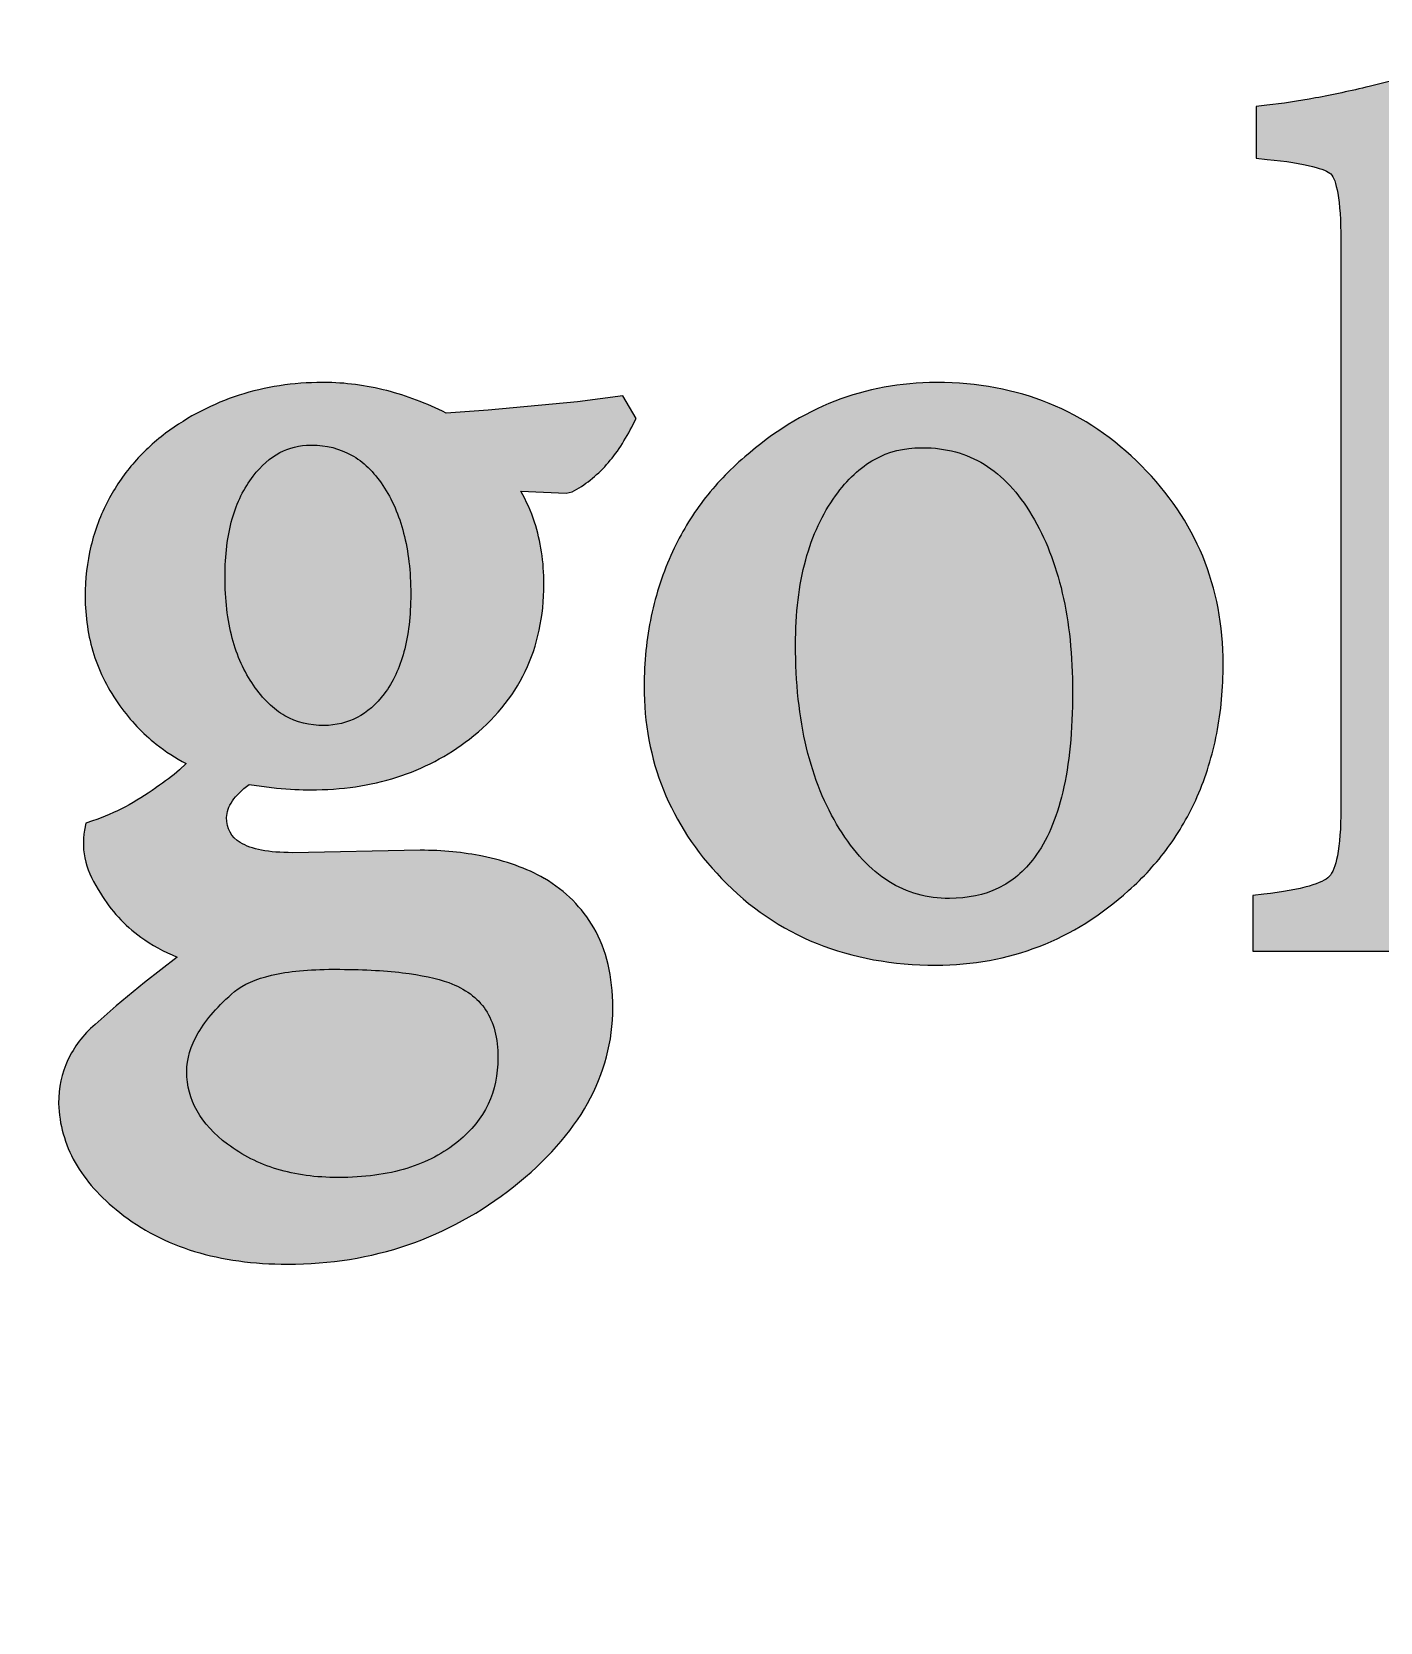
# Model space of a CAD drawing. Header units: millimetres. Extents: x -228 to -124, y -139 to -90.
# Drawn here: x -212.79 to -206.72, y -132.22 to -125.06 of the extents above; entities that cross this region are included whole.
import ezdxf

# ---------------------------------------------------------------- set-up
doc = ezdxf.new("R2010")
doc.units = ezdxf.units.MM
doc.header["$MEASUREMENT"] = 0
doc.layers.add('Layer 1', color=7, linetype='Continuous')

msp = doc.modelspace()

# ---------------------------------------------------------------- hatches: boundary and pattern name
at = {"layer": 'Layer 1', "true_color": 0x373435}
h = msp.add_hatch(color=250, dxfattribs=at)
edge = h.paths.add_edge_path()
edge.add_spline(control_points=[(-207.2932, -129.1432), (-207.2932, -129.1432), (-207.2932, -128.9485), (-207.2932, -128.9485), (-207.2932, -128.9485), (-207.2444, -128.9431), (-207.2444, -128.9431), (-207.1594, -128.9336), (-207.0907, -128.921), (-207.0391, -128.9058), (-206.9937, -128.8925), (-206.9637, -128.8782), (-206.9496, -128.863), (-206.9343, -128.8471), (-206.9221, -128.8157), (-206.9131, -128.7695), (-206.9026, -128.7164), (-206.8973, -128.6463), (-206.8973, -128.5603), (-206.8973, -128.5603), (-206.8973, -125.9978), (-206.8973, -125.9978), (-206.8973, -125.9112), (-206.9021, -125.8418), (-206.9113, -125.7903), (-206.9193, -125.7455), (-206.9297, -125.7166), (-206.9418, -125.7034), (-206.9537, -125.6922), (-206.9815, -125.6808), (-207.0242, -125.67), (-207.0756, -125.6569), (-207.144, -125.646), (-207.2287, -125.6378), (-207.2287, -125.6378), (-207.2784, -125.6329), (-207.2784, -125.6329), (-207.2784, -125.6329), (-207.2784, -125.3999), (-207.2784, -125.3999), (-207.2784, -125.3999), (-207.2296, -125.3946), (-207.2296, -125.3946), (-207.1614, -125.387), (-207.0883, -125.376), (-207.0109, -125.3616), (-206.9342, -125.3477), (-206.8534, -125.3301), (-206.7692, -125.3097), (-206.7692, -125.3097), (-206.5679, -125.2596), (-206.5679, -125.2596), (-206.5679, -125.2596), (-206.3095, -125.1839), (-206.3095, -125.1839), (-206.3095, -125.1839), (-206.3095, -128.5603), (-206.3095, -128.5603), (-206.3095, -128.6481), (-206.304, -128.7186), (-206.2931, -128.7717), (-206.2837, -128.818), (-206.2708, -128.8495), (-206.2548, -128.8655), (-206.2397, -128.8815), (-206.2089, -128.8957), (-206.1619, -128.9085), (-206.1085, -128.9232), (-206.0371, -128.9348), (-205.9485, -128.9431), (-205.9485, -128.9431), (-205.8985, -128.9477), (-205.8985, -128.9477), (-205.8985, -128.9477), (-205.8985, -129.198), (-205.8985, -129.198), (-205.8985, -129.198), (-207.2932, -129.198), (-207.2932, -129.198), (-207.2932, -129.198), (-207.2932, -129.1432), (-207.2932, -129.1432)], knot_values=[0, 0, 0, 0, 0.037037, 0.037037, 0.037037, 0.074074, 0.074074, 0.074074, 0.111111, 0.111111, 0.111111, 0.148148, 0.148148, 0.148148, 0.185185, 0.185185, 0.185185, 0.222222, 0.222222, 0.222222, 0.259259, 0.259259, 0.259259, 0.296296, 0.296296, 0.296296, 0.333333, 0.333333, 0.333333, 0.37037, 0.37037, 0.37037, 0.407407, 0.407407, 0.407407, 0.444444, 0.444444, 0.444444, 0.481481, 0.481481, 0.481481, 0.518519, 0.518519, 0.518519, 0.555556, 0.555556, 0.555556, 0.592593, 0.592593, 0.592593, 0.62963, 0.62963, 0.62963, 0.666667, 0.666667, 0.666667, 0.703704, 0.703704, 0.703704, 0.740741, 0.740741, 0.740741, 0.777778, 0.777778, 0.777778, 0.814815, 0.814815, 0.814815, 0.851852, 0.851852, 0.851852, 0.888889, 0.888889, 0.888889, 0.925926, 0.925926, 0.925926, 0.962963, 0.962963, 0.962963, 1, 1, 1, 1], degree=3, periodic=1)
h = msp.add_hatch(color=250, dxfattribs=at)
edge = h.paths.add_edge_path()
edge.add_spline(control_points=[(-210.0807, -126.8289), (-210.1153, -126.8994), (-210.1553, -126.9602), (-210.2, -127.0104), (-210.2462, -127.0618), (-210.2979, -127.1031), (-210.3543, -127.1331), (-210.3543, -127.1331), (-210.3826, -127.1396), (-210.3826, -127.1396), (-210.3826, -127.1396), (-210.5865, -127.13), (-210.5865, -127.13), (-210.561, -127.174), (-210.5402, -127.2206), (-210.5241, -127.2697), (-210.4962, -127.3547), (-210.482, -127.4477), (-210.482, -127.548), (-210.482, -127.6929), (-210.5103, -127.8241), (-210.5662, -127.9407), (-210.6222, -128.0575), (-210.7061, -128.1591), (-210.8173, -128.2452), (-210.9156, -128.3213), (-211.0248, -128.3785), (-211.1441, -128.4165), (-211.263, -128.4542), (-211.392, -128.4732), (-211.5305, -128.4732), (-211.5751, -128.4732), (-211.6267, -128.4706), (-211.6846, -128.4655), (-211.6846, -128.4655), (-211.8078, -128.4493), (-211.8078, -128.4493), (-211.841, -128.4738), (-211.8663, -128.4987), (-211.8833, -128.5233), (-211.9004, -128.5481), (-211.9091, -128.5731), (-211.9091, -128.5978), (-211.9091, -128.6482), (-211.8886, -128.6859), (-211.8479, -128.7105), (-211.7986, -128.7407), (-211.72, -128.7558), (-211.6128, -128.7558), (-211.6128, -128.7558), (-211.0382, -128.745), (-211.0382, -128.745), (-210.9884, -128.7449), (-210.9398, -128.7474), (-210.8922, -128.7518), (-210.845, -128.7563), (-210.8001, -128.7632), (-210.7579, -128.7722), (-210.7058, -128.7825), (-210.6563, -128.796), (-210.6104, -128.8124), (-210.5638, -128.8289), (-210.5203, -128.8488), (-210.4802, -128.8714), (-210.4802, -128.8714), (-210.4789, -128.8723), (-210.4789, -128.8723), (-210.4315, -128.9006), (-210.3891, -128.9334), (-210.3524, -128.9701), (-210.3156, -129.0072), (-210.2836, -129.0485), (-210.2579, -129.0934), (-210.2291, -129.1429), (-210.2074, -129.1982), (-210.1931, -129.2586), (-210.1791, -129.3179), (-210.1721, -129.3829), (-210.1721, -129.453), (-210.1721, -129.6043), (-210.2101, -129.748), (-210.2856, -129.8834), (-210.3599, -130.0165), (-210.4713, -130.142), (-210.6189, -130.2584), (-210.7657, -130.3742), (-210.9241, -130.4616), (-211.0936, -130.5194), (-211.2631, -130.5773), (-211.4437, -130.6065), (-211.6349, -130.6065), (-211.7883, -130.6065), (-211.9282, -130.5872), (-212.0537, -130.5488), (-212.1802, -130.5102), (-212.2924, -130.4518), (-212.3897, -130.374), (-212.4775, -130.3052), (-212.5447, -130.2299), (-212.5904, -130.149), (-212.637, -130.0666), (-212.6622, -129.9779), (-212.6648, -129.8843), (-212.6648, -129.8843), (-212.6649, -129.8828), (-212.6649, -129.8828), (-212.6649, -129.8128), (-212.651, -129.7476), (-212.6234, -129.688), (-212.5957, -129.629), (-212.5552, -129.5759), (-212.5013, -129.5287), (-212.5013, -129.5287), (-212.4061, -129.4441), (-212.4061, -129.4441), (-212.4061, -129.4441), (-212.2782, -129.3393), (-212.2782, -129.3393), (-212.2782, -129.3393), (-212.1314, -129.2251), (-212.1314, -129.2251), (-212.192, -129.2003), (-212.2469, -129.1704), (-212.2956, -129.1353), (-212.3697, -129.0819), (-212.4301, -129.0159), (-212.4759, -128.9386), (-212.5081, -128.8914), (-212.5305, -128.8443), (-212.5426, -128.798), (-212.5553, -128.7491), (-212.5572, -128.7012), (-212.5482, -128.6547), (-212.5482, -128.6547), (-212.5422, -128.6236), (-212.5422, -128.6236), (-212.5422, -128.6236), (-212.5123, -128.6132), (-212.5123, -128.6132), (-212.4612, -128.5955), (-212.4117, -128.5741), (-212.3646, -128.5495), (-212.3182, -128.5252), (-212.2723, -128.4965), (-212.2278, -128.464), (-212.2278, -128.464), (-212.2256, -128.4626), (-212.2256, -128.4626), (-212.1866, -128.4367), (-212.1518, -128.4102), (-212.1219, -128.3837), (-212.1219, -128.3837), (-212.0912, -128.3549), (-212.0912, -128.3549), (-212.1392, -128.3302), (-212.184, -128.3013), (-212.2258, -128.2682), (-212.2868, -128.2197), (-212.3415, -128.162), (-212.3892, -128.0956), (-212.4413, -128.0237), (-212.4805, -127.9464), (-212.5065, -127.8644), (-212.5324, -127.7822), (-212.5455, -127.6952), (-212.5455, -127.604), (-212.5455, -127.5258), (-212.5367, -127.4501), (-212.5195, -127.3778), (-212.5022, -127.3054), (-212.4763, -127.2363), (-212.4419, -127.1715), (-212.4113, -127.113), (-212.3743, -127.0584), (-212.3315, -127.0084), (-212.2885, -126.9582), (-212.239, -126.9115), (-212.1838, -126.8695), (-212.081, -126.7934), (-211.9709, -126.7363), (-211.8535, -126.6984), (-211.736, -126.6606), (-211.6106, -126.6414), (-211.4781, -126.6414), (-211.4781, -126.6414), (-211.4708, -126.6414), (-211.4708, -126.6414), (-211.3769, -126.6414), (-211.2824, -126.6537), (-211.1881, -126.678), (-211.0994, -126.7007), (-211.0101, -126.7347), (-210.9214, -126.779), (-210.9214, -126.779), (-210.7321, -126.7656), (-210.7321, -126.7656), (-210.7321, -126.7656), (-210.3311, -126.7284), (-210.3311, -126.7284), (-210.3311, -126.7284), (-210.1266, -126.7012), (-210.1266, -126.7012), (-210.1266, -126.7012), (-210.0678, -126.8026), (-210.0678, -126.8026), (-210.0678, -126.8026), (-210.0807, -126.8289), (-210.0807, -126.8289)], knot_values=[0, 0, 0, 0, 0.014493, 0.014493, 0.014493, 0.028986, 0.028986, 0.028986, 0.043478, 0.043478, 0.043478, 0.057971, 0.057971, 0.057971, 0.072464, 0.072464, 0.072464, 0.086957, 0.086957, 0.086957, 0.101449, 0.101449, 0.101449, 0.115942, 0.115942, 0.115942, 0.130435, 0.130435, 0.130435, 0.144928, 0.144928, 0.144928, 0.15942, 0.15942, 0.15942, 0.173913, 0.173913, 0.173913, 0.188406, 0.188406, 0.188406, 0.202899, 0.202899, 0.202899, 0.217391, 0.217391, 0.217391, 0.231884, 0.231884, 0.231884, 0.246377, 0.246377, 0.246377, 0.26087, 0.26087, 0.26087, 0.275362, 0.275362, 0.275362, 0.289855, 0.289855, 0.289855, 0.304348, 0.304348, 0.304348, 0.318841, 0.318841, 0.318841, 0.333333, 0.333333, 0.333333, 0.347826, 0.347826, 0.347826, 0.362319, 0.362319, 0.362319, 0.376812, 0.376812, 0.376812, 0.391304, 0.391304, 0.391304, 0.405797, 0.405797, 0.405797, 0.42029, 0.42029, 0.42029, 0.434783, 0.434783, 0.434783, 0.449275, 0.449275, 0.449275, 0.463768, 0.463768, 0.463768, 0.478261, 0.478261, 0.478261, 0.492754, 0.492754, 0.492754, 0.507246, 0.507246, 0.507246, 0.521739, 0.521739, 0.521739, 0.536232, 0.536232, 0.536232, 0.550725, 0.550725, 0.550725, 0.565217, 0.565217, 0.565217, 0.57971, 0.57971, 0.57971, 0.594203, 0.594203, 0.594203, 0.608696, 0.608696, 0.608696, 0.623188, 0.623188, 0.623188, 0.637681, 0.637681, 0.637681, 0.652174, 0.652174, 0.652174, 0.666667, 0.666667, 0.666667, 0.681159, 0.681159, 0.681159, 0.695652, 0.695652, 0.695652, 0.710145, 0.710145, 0.710145, 0.724638, 0.724638, 0.724638, 0.73913, 0.73913, 0.73913, 0.753623, 0.753623, 0.753623, 0.768116, 0.768116, 0.768116, 0.782609, 0.782609, 0.782609, 0.797101, 0.797101, 0.797101, 0.811594, 0.811594, 0.811594, 0.826087, 0.826087, 0.826087, 0.84058, 0.84058, 0.84058, 0.855072, 0.855072, 0.855072, 0.869565, 0.869565, 0.869565, 0.884058, 0.884058, 0.884058, 0.898551, 0.898551, 0.898551, 0.913043, 0.913043, 0.913043, 0.927536, 0.927536, 0.927536, 0.942029, 0.942029, 0.942029, 0.956522, 0.956522, 0.956522, 0.971014, 0.971014, 0.971014, 0.985507, 0.985507, 0.985507, 1, 1, 1, 1], degree=3, periodic=1)
h = msp.add_hatch(color=250, dxfattribs=at)
edge = h.paths.add_edge_path()
edge.add_spline(control_points=[(-208.7139, -126.6414), (-208.5314, -126.6414), (-208.363, -126.6728), (-208.2099, -126.7353), (-208.0564, -126.7977), (-207.9174, -126.8918), (-207.7939, -127.0166), (-207.6719, -127.1383), (-207.58, -127.274), (-207.5187, -127.4229), (-207.4574, -127.5719), (-207.4264, -127.7335), (-207.4264, -127.9069), (-207.4264, -128.0161), (-207.4362, -128.1207), (-207.4555, -128.2198), (-207.4749, -128.3193), (-207.5043, -128.4142), (-207.5433, -128.5037), (-207.58, -128.5863), (-207.6241, -128.6629), (-207.6754, -128.733), (-207.7266, -128.8029), (-207.7857, -128.8675), (-207.8522, -128.9262), (-207.9755, -129.0376), (-208.1095, -129.1215), (-208.2537, -129.1773), (-208.3983, -129.2333), (-208.5533, -129.2615), (-208.7179, -129.2615), (-208.9139, -129.2615), (-209.0927, -129.229), (-209.2536, -129.1641), (-209.4152, -129.099), (-209.5587, -129.0013), (-209.6836, -128.8712), (-209.7993, -128.7502), (-209.8863, -128.6173), (-209.9443, -128.4734), (-210.0023, -128.3292), (-210.0314, -128.1738), (-210.0314, -128.0074), (-210.0314, -127.8984), (-210.0206, -127.793), (-209.9994, -127.6922), (-209.9781, -127.591), (-209.9459, -127.4943), (-209.903, -127.4021), (-209.8653, -127.3196), (-209.8191, -127.2429), (-209.7652, -127.1723), (-209.7108, -127.101), (-209.6486, -127.0357), (-209.5788, -126.976), (-209.4525, -126.8652), (-209.3172, -126.7816), (-209.1739, -126.7256), (-209.0296, -126.6696), (-208.8775, -126.6414), (-208.7179, -126.6414), (-208.7179, -126.6414), (-208.7139, -126.6414), (-208.7139, -126.6414)], knot_values=[0, 0, 0, 0, 0.047619, 0.047619, 0.047619, 0.095238, 0.095238, 0.095238, 0.142857, 0.142857, 0.142857, 0.190476, 0.190476, 0.190476, 0.238095, 0.238095, 0.238095, 0.285714, 0.285714, 0.285714, 0.333333, 0.333333, 0.333333, 0.380952, 0.380952, 0.380952, 0.428571, 0.428571, 0.428571, 0.47619, 0.47619, 0.47619, 0.52381, 0.52381, 0.52381, 0.571429, 0.571429, 0.571429, 0.619048, 0.619048, 0.619048, 0.666667, 0.666667, 0.666667, 0.714286, 0.714286, 0.714286, 0.761905, 0.761905, 0.761905, 0.809524, 0.809524, 0.809524, 0.857143, 0.857143, 0.857143, 0.904762, 0.904762, 0.904762, 0.952381, 0.952381, 0.952381, 1, 1, 1, 1], degree=3, periodic=1)
h = msp.add_hatch(color=250, dxfattribs=at)
edge = h.paths.add_edge_path()
edge.add_spline(control_points=[(-211.5305, -126.923), (-211.5814, -126.923), (-211.628, -126.9343), (-211.6702, -126.9567), (-211.7137, -126.9799), (-211.7537, -127.0151), (-211.7896, -127.0622), (-211.8314, -127.1163), (-211.8632, -127.1808), (-211.8842, -127.2549), (-211.9056, -127.3307), (-211.9165, -127.4175), (-211.9165, -127.5147), (-211.9165, -127.6172), (-211.9056, -127.7094), (-211.8839, -127.7912), (-211.8626, -127.8716), (-211.8305, -127.9423), (-211.7883, -128.0025), (-211.7465, -128.0646), (-211.6993, -128.1105), (-211.6467, -128.1401), (-211.5948, -128.1693), (-211.5359, -128.1841), (-211.4708, -128.1841), (-211.4164, -128.1833), (-211.3666, -128.171), (-211.3225, -128.148), (-211.2775, -128.1246), (-211.2365, -128.0887), (-211.2002, -128.0415), (-211.1612, -127.989), (-211.1316, -127.9257), (-211.1117, -127.8526), (-211.0914, -127.7771), (-211.0811, -127.6903), (-211.0811, -127.593), (-211.0811, -127.4916), (-211.0917, -127.3998), (-211.1129, -127.3182), (-211.1338, -127.2377), (-211.1648, -127.1664), (-211.206, -127.1042), (-211.2473, -127.0431), (-211.2949, -126.9971), (-211.348, -126.9674), (-211.4007, -126.9379), (-211.4604, -126.923), (-211.5267, -126.923), (-211.5267, -126.923), (-211.5305, -126.923), (-211.5305, -126.923)], knot_values=[0, 0, 0, 0, 0.058824, 0.058824, 0.058824, 0.117647, 0.117647, 0.117647, 0.176471, 0.176471, 0.176471, 0.235294, 0.235294, 0.235294, 0.294118, 0.294118, 0.294118, 0.352941, 0.352941, 0.352941, 0.411765, 0.411765, 0.411765, 0.470588, 0.470588, 0.470588, 0.529412, 0.529412, 0.529412, 0.588235, 0.588235, 0.588235, 0.647059, 0.647059, 0.647059, 0.705882, 0.705882, 0.705882, 0.764706, 0.764706, 0.764706, 0.823529, 0.823529, 0.823529, 0.882353, 0.882353, 0.882353, 0.941176, 0.941176, 0.941176, 1, 1, 1, 1], degree=3, periodic=1)
h = msp.add_hatch(color=250, dxfattribs=at)
edge = h.paths.add_edge_path()
edge.add_spline(control_points=[(-208.7851, -126.9346), (-208.8616, -126.9346), (-208.9319, -126.9521), (-208.9949, -126.9872), (-209.0592, -127.0229), (-209.1179, -127.0776), (-209.1703, -127.1505), (-209.2296, -127.2323), (-209.2745, -127.3285), (-209.3045, -127.4395), (-209.3351, -127.5517), (-209.3503, -127.6792), (-209.3503, -127.8211), (-209.3503, -127.9916), (-209.3338, -128.146), (-209.3007, -128.2836), (-209.2679, -128.4203), (-209.2185, -128.5419), (-209.1533, -128.6476), (-209.0881, -128.7535), (-209.0137, -128.833), (-208.9307, -128.8851), (-208.8496, -128.9359), (-208.7585, -128.9615), (-208.6579, -128.9615), (-208.5751, -128.9615), (-208.5019, -128.9461), (-208.4389, -128.9157), (-208.3761, -128.8855), (-208.3216, -128.8394), (-208.276, -128.7781), (-208.2196, -128.7032), (-208.177, -128.6045), (-208.1483, -128.4829), (-208.1188, -128.3575), (-208.104, -128.2076), (-208.104, -128.0338), (-208.104, -127.8697), (-208.1194, -127.7209), (-208.1502, -127.5883), (-208.1807, -127.4569), (-208.2263, -127.3403), (-208.2866, -127.2399), (-208.3479, -127.1367), (-208.4197, -127.0597), (-208.5016, -127.0092), (-208.582, -126.9596), (-208.6743, -126.9346), (-208.7776, -126.9346), (-208.7776, -126.9346), (-208.7851, -126.9346), (-208.7851, -126.9346)], knot_values=[0, 0, 0, 0, 0.058824, 0.058824, 0.058824, 0.117647, 0.117647, 0.117647, 0.176471, 0.176471, 0.176471, 0.235294, 0.235294, 0.235294, 0.294118, 0.294118, 0.294118, 0.352941, 0.352941, 0.352941, 0.411765, 0.411765, 0.411765, 0.470588, 0.470588, 0.470588, 0.529412, 0.529412, 0.529412, 0.588235, 0.588235, 0.588235, 0.647059, 0.647059, 0.647059, 0.705882, 0.705882, 0.705882, 0.764706, 0.764706, 0.764706, 0.823529, 0.823529, 0.823529, 0.882353, 0.882353, 0.882353, 0.941176, 0.941176, 0.941176, 1, 1, 1, 1], degree=3, periodic=1)
h = msp.add_hatch(color=250, dxfattribs=at)
edge = h.paths.add_edge_path()
edge.add_spline(control_points=[(-211.4297, -129.2803), (-211.539, -129.2803), (-211.6315, -129.2893), (-211.7069, -129.3068), (-211.7783, -129.3235), (-211.8341, -129.3481), (-211.8734, -129.3801), (-211.9463, -129.4428), (-212.0012, -129.5051), (-212.037, -129.5667), (-212.0712, -129.6254), (-212.0884, -129.6837), (-212.0884, -129.7411), (-212.0884, -129.867), (-212.0271, -129.9759), (-211.9049, -130.067), (-211.8393, -130.1165), (-211.7649, -130.1541), (-211.6827, -130.1788), (-211.5994, -130.204), (-211.5075, -130.2167), (-211.4072, -130.2167), (-211.2915, -130.2167), (-211.1883, -130.2029), (-211.0982, -130.1754), (-211.0097, -130.1483), (-210.9323, -130.1076), (-210.8668, -130.0534), (-210.7481, -129.9571), (-210.689, -129.8318), (-210.689, -129.6776), (-210.689, -129.5901), (-210.7075, -129.5181), (-210.7442, -129.4628), (-210.7805, -129.408), (-210.8359, -129.3671), (-210.9101, -129.3403), (-210.9642, -129.3208), (-211.0342, -129.3057), (-211.1186, -129.2957), (-211.2045, -129.2855), (-211.306, -129.2803), (-211.4221, -129.2803), (-211.4221, -129.2803), (-211.4297, -129.2803), (-211.4297, -129.2803)], knot_values=[0, 0, 0, 0, 0.066667, 0.066667, 0.066667, 0.133333, 0.133333, 0.133333, 0.2, 0.2, 0.2, 0.266667, 0.266667, 0.266667, 0.333333, 0.333333, 0.333333, 0.4, 0.4, 0.4, 0.466667, 0.466667, 0.466667, 0.533333, 0.533333, 0.533333, 0.6, 0.6, 0.6, 0.666667, 0.666667, 0.666667, 0.733333, 0.733333, 0.733333, 0.8, 0.8, 0.8, 0.866667, 0.866667, 0.866667, 0.933333, 0.933333, 0.933333, 1, 1, 1, 1], degree=3, periodic=1)

# ---------------------------------------------------------------- linework, layer by layer
at = {"layer": 'Layer 1', "color": 250, "lineweight": 18}
msp.add_open_spline([(-224.1676, -89.5688), (-224.1676, -89.5688), (-181.8748, -89.5688), (-181.8748, -89.5688), (-179.8103, -89.5688), (-178.1212, -91.258), (-178.1212, -93.3226), (-178.1212, -93.3226), (-178.1212, -135.615), (-178.1212, -135.615), (-178.1212, -137.6796), (-179.8103, -139.3688), (-181.8748, -139.3688), (-181.8748, -139.3688), (-224.1676, -139.3688), (-224.1676, -139.3688), (-226.2321, -139.3688), (-227.9212, -137.6796), (-227.9212, -135.615), (-227.9212, -135.615), (-227.9212, -93.3226), (-227.9212, -93.3226), (-227.9212, -91.258), (-226.2321, -89.5688), (-224.1676, -89.5688)], degree=3, knots=[0, 0, 0, 0, 0.125, 0.125, 0.125, 0.25, 0.25, 0.25, 0.375, 0.375, 0.375, 0.5, 0.5, 0.5, 0.625, 0.625, 0.625, 0.75, 0.75, 0.75, 0.875, 0.875, 0.875, 1, 1, 1, 1], dxfattribs=at)
at = {"layer": 'Layer 1', "color": 250}
for points, knots in [([(-207.2932, -129.1432), (-207.2932, -129.1432), (-207.2932, -128.9485), (-207.2932, -128.9485), (-207.2932, -128.9485), (-207.2444, -128.9431), (-207.2444, -128.9431), (-207.1594, -128.9336), (-207.0907, -128.921), (-207.0391, -128.9058), (-206.9937, -128.8925), (-206.9637, -128.8782), (-206.9496, -128.863), (-206.9343, -128.8471), (-206.9221, -128.8157), (-206.9131, -128.7695), (-206.9026, -128.7164), (-206.8973, -128.6463), (-206.8973, -128.5603), (-206.8973, -128.5603), (-206.8973, -125.9978), (-206.8973, -125.9978), (-206.8973, -125.9112), (-206.9021, -125.8418), (-206.9113, -125.7903), (-206.9193, -125.7455), (-206.9297, -125.7166), (-206.9418, -125.7034), (-206.9537, -125.6922), (-206.9815, -125.6808), (-207.0242, -125.67), (-207.0756, -125.6569), (-207.144, -125.646), (-207.2287, -125.6378), (-207.2287, -125.6378), (-207.2784, -125.6329), (-207.2784, -125.6329), (-207.2784, -125.6329), (-207.2784, -125.3999), (-207.2784, -125.3999), (-207.2784, -125.3999), (-207.2296, -125.3946), (-207.2296, -125.3946), (-207.1614, -125.387), (-207.0883, -125.376), (-207.0109, -125.3616), (-206.9342, -125.3477), (-206.8534, -125.3301), (-206.7692, -125.3097), (-206.7692, -125.3097), (-206.5679, -125.2596), (-206.5679, -125.2596), (-206.5679, -125.2596), (-206.3095, -125.1839), (-206.3095, -125.1839), (-206.3095, -125.1839), (-206.3095, -128.5603), (-206.3095, -128.5603), (-206.3095, -128.6481), (-206.304, -128.7186), (-206.2931, -128.7717), (-206.2837, -128.818), (-206.2708, -128.8495), (-206.2548, -128.8655), (-206.2397, -128.8815), (-206.2089, -128.8957), (-206.1619, -128.9085), (-206.1085, -128.9232), (-206.0371, -128.9348), (-205.9485, -128.9431), (-205.9485, -128.9431), (-205.8985, -128.9477), (-205.8985, -128.9477), (-205.8985, -128.9477), (-205.8985, -129.198), (-205.8985, -129.198), (-205.8985, -129.198), (-207.2932, -129.198), (-207.2932, -129.198), (-207.2932, -129.198), (-207.2932, -129.1432), (-207.2932, -129.1432)], [0, 0, 0, 0, 0.037037, 0.037037, 0.037037, 0.074074, 0.074074, 0.074074, 0.111111, 0.111111, 0.111111, 0.148148, 0.148148, 0.148148, 0.185185, 0.185185, 0.185185, 0.222222, 0.222222, 0.222222, 0.259259, 0.259259, 0.259259, 0.296296, 0.296296, 0.296296, 0.333333, 0.333333, 0.333333, 0.37037, 0.37037, 0.37037, 0.407407, 0.407407, 0.407407, 0.444444, 0.444444, 0.444444, 0.481481, 0.481481, 0.481481, 0.518519, 0.518519, 0.518519, 0.555556, 0.555556, 0.555556, 0.592593, 0.592593, 0.592593, 0.62963, 0.62963, 0.62963, 0.666667, 0.666667, 0.666667, 0.703704, 0.703704, 0.703704, 0.740741, 0.740741, 0.740741, 0.777778, 0.777778, 0.777778, 0.814815, 0.814815, 0.814815, 0.851852, 0.851852, 0.851852, 0.888889, 0.888889, 0.888889, 0.925926, 0.925926, 0.925926, 0.962963, 0.962963, 0.962963, 1, 1, 1, 1]), ([(-210.0807, -126.8289), (-210.1153, -126.8994), (-210.1553, -126.9602), (-210.2, -127.0104), (-210.2462, -127.0618), (-210.2979, -127.1031), (-210.3543, -127.1331), (-210.3543, -127.1331), (-210.3826, -127.1396), (-210.3826, -127.1396), (-210.3826, -127.1396), (-210.5865, -127.13), (-210.5865, -127.13), (-210.561, -127.174), (-210.5402, -127.2206), (-210.5241, -127.2697), (-210.4962, -127.3547), (-210.482, -127.4477), (-210.482, -127.548), (-210.482, -127.6929), (-210.5103, -127.8241), (-210.5662, -127.9407), (-210.6222, -128.0575), (-210.7061, -128.1591), (-210.8173, -128.2452), (-210.9156, -128.3213), (-211.0248, -128.3785), (-211.1441, -128.4165), (-211.263, -128.4542), (-211.392, -128.4732), (-211.5305, -128.4732), (-211.5751, -128.4732), (-211.6267, -128.4706), (-211.6846, -128.4655), (-211.6846, -128.4655), (-211.8078, -128.4493), (-211.8078, -128.4493), (-211.841, -128.4738), (-211.8663, -128.4987), (-211.8833, -128.5233), (-211.9004, -128.5481), (-211.9091, -128.5731), (-211.9091, -128.5978), (-211.9091, -128.6482), (-211.8886, -128.6859), (-211.8479, -128.7105), (-211.7986, -128.7407), (-211.72, -128.7558), (-211.6128, -128.7558), (-211.6128, -128.7558), (-211.0382, -128.745), (-211.0382, -128.745), (-210.9884, -128.7449), (-210.9398, -128.7474), (-210.8922, -128.7518), (-210.845, -128.7563), (-210.8001, -128.7632), (-210.7579, -128.7722), (-210.7058, -128.7825), (-210.6563, -128.796), (-210.6104, -128.8124), (-210.5638, -128.8289), (-210.5203, -128.8488), (-210.4802, -128.8714), (-210.4802, -128.8714), (-210.4789, -128.8723), (-210.4789, -128.8723), (-210.4315, -128.9006), (-210.3891, -128.9334), (-210.3524, -128.9701), (-210.3156, -129.0072), (-210.2836, -129.0485), (-210.2579, -129.0934), (-210.2291, -129.1429), (-210.2074, -129.1982), (-210.1931, -129.2586), (-210.1791, -129.3179), (-210.1721, -129.3829), (-210.1721, -129.453), (-210.1721, -129.6043), (-210.2101, -129.748), (-210.2856, -129.8834), (-210.3599, -130.0165), (-210.4713, -130.142), (-210.6189, -130.2584), (-210.7657, -130.3742), (-210.9241, -130.4616), (-211.0936, -130.5194), (-211.2631, -130.5773), (-211.4437, -130.6065), (-211.6349, -130.6065), (-211.7883, -130.6065), (-211.9282, -130.5872), (-212.0537, -130.5488), (-212.1802, -130.5102), (-212.2924, -130.4518), (-212.3897, -130.374), (-212.4775, -130.3052), (-212.5447, -130.2299), (-212.5904, -130.149), (-212.637, -130.0666), (-212.6622, -129.9779), (-212.6648, -129.8843), (-212.6648, -129.8843), (-212.6649, -129.8828), (-212.6649, -129.8828), (-212.6649, -129.8128), (-212.651, -129.7476), (-212.6234, -129.688), (-212.5957, -129.629), (-212.5552, -129.5759), (-212.5013, -129.5287), (-212.5013, -129.5287), (-212.4061, -129.4441), (-212.4061, -129.4441), (-212.4061, -129.4441), (-212.2782, -129.3393), (-212.2782, -129.3393), (-212.2782, -129.3393), (-212.1314, -129.2251), (-212.1314, -129.2251), (-212.192, -129.2003), (-212.2469, -129.1704), (-212.2956, -129.1353), (-212.3697, -129.0819), (-212.4301, -129.0159), (-212.4759, -128.9386), (-212.5081, -128.8914), (-212.5305, -128.8443), (-212.5426, -128.798), (-212.5553, -128.7491), (-212.5572, -128.7012), (-212.5482, -128.6547), (-212.5482, -128.6547), (-212.5422, -128.6236), (-212.5422, -128.6236), (-212.5422, -128.6236), (-212.5123, -128.6132), (-212.5123, -128.6132), (-212.4612, -128.5955), (-212.4117, -128.5741), (-212.3646, -128.5495), (-212.3182, -128.5252), (-212.2723, -128.4965), (-212.2278, -128.464), (-212.2278, -128.464), (-212.2256, -128.4626), (-212.2256, -128.4626), (-212.1866, -128.4367), (-212.1518, -128.4102), (-212.1219, -128.3837), (-212.1219, -128.3837), (-212.0912, -128.3549), (-212.0912, -128.3549), (-212.1392, -128.3302), (-212.184, -128.3013), (-212.2258, -128.2682), (-212.2868, -128.2197), (-212.3415, -128.162), (-212.3892, -128.0956), (-212.4413, -128.0237), (-212.4805, -127.9464), (-212.5065, -127.8644), (-212.5324, -127.7822), (-212.5455, -127.6952), (-212.5455, -127.604), (-212.5455, -127.5258), (-212.5367, -127.4501), (-212.5195, -127.3778), (-212.5022, -127.3054), (-212.4763, -127.2363), (-212.4419, -127.1715), (-212.4113, -127.113), (-212.3743, -127.0584), (-212.3315, -127.0084), (-212.2885, -126.9582), (-212.239, -126.9115), (-212.1838, -126.8695), (-212.081, -126.7934), (-211.9709, -126.7363), (-211.8535, -126.6984), (-211.736, -126.6606), (-211.6106, -126.6414), (-211.4781, -126.6414), (-211.4781, -126.6414), (-211.4708, -126.6414), (-211.4708, -126.6414), (-211.3769, -126.6414), (-211.2824, -126.6537), (-211.1881, -126.678), (-211.0994, -126.7007), (-211.0101, -126.7347), (-210.9214, -126.779), (-210.9214, -126.779), (-210.7321, -126.7656), (-210.7321, -126.7656), (-210.7321, -126.7656), (-210.3311, -126.7284), (-210.3311, -126.7284), (-210.3311, -126.7284), (-210.1266, -126.7012), (-210.1266, -126.7012), (-210.1266, -126.7012), (-210.0678, -126.8026), (-210.0678, -126.8026), (-210.0678, -126.8026), (-210.0807, -126.8289), (-210.0807, -126.8289)], [0, 0, 0, 0, 0.014493, 0.014493, 0.014493, 0.028986, 0.028986, 0.028986, 0.043478, 0.043478, 0.043478, 0.057971, 0.057971, 0.057971, 0.072464, 0.072464, 0.072464, 0.086957, 0.086957, 0.086957, 0.101449, 0.101449, 0.101449, 0.115942, 0.115942, 0.115942, 0.130435, 0.130435, 0.130435, 0.144928, 0.144928, 0.144928, 0.15942, 0.15942, 0.15942, 0.173913, 0.173913, 0.173913, 0.188406, 0.188406, 0.188406, 0.202899, 0.202899, 0.202899, 0.217391, 0.217391, 0.217391, 0.231884, 0.231884, 0.231884, 0.246377, 0.246377, 0.246377, 0.26087, 0.26087, 0.26087, 0.275362, 0.275362, 0.275362, 0.289855, 0.289855, 0.289855, 0.304348, 0.304348, 0.304348, 0.318841, 0.318841, 0.318841, 0.333333, 0.333333, 0.333333, 0.347826, 0.347826, 0.347826, 0.362319, 0.362319, 0.362319, 0.376812, 0.376812, 0.376812, 0.391304, 0.391304, 0.391304, 0.405797, 0.405797, 0.405797, 0.42029, 0.42029, 0.42029, 0.434783, 0.434783, 0.434783, 0.449275, 0.449275, 0.449275, 0.463768, 0.463768, 0.463768, 0.478261, 0.478261, 0.478261, 0.492754, 0.492754, 0.492754, 0.507246, 0.507246, 0.507246, 0.521739, 0.521739, 0.521739, 0.536232, 0.536232, 0.536232, 0.550725, 0.550725, 0.550725, 0.565217, 0.565217, 0.565217, 0.57971, 0.57971, 0.57971, 0.594203, 0.594203, 0.594203, 0.608696, 0.608696, 0.608696, 0.623188, 0.623188, 0.623188, 0.637681, 0.637681, 0.637681, 0.652174, 0.652174, 0.652174, 0.666667, 0.666667, 0.666667, 0.681159, 0.681159, 0.681159, 0.695652, 0.695652, 0.695652, 0.710145, 0.710145, 0.710145, 0.724638, 0.724638, 0.724638, 0.73913, 0.73913, 0.73913, 0.753623, 0.753623, 0.753623, 0.768116, 0.768116, 0.768116, 0.782609, 0.782609, 0.782609, 0.797101, 0.797101, 0.797101, 0.811594, 0.811594, 0.811594, 0.826087, 0.826087, 0.826087, 0.84058, 0.84058, 0.84058, 0.855072, 0.855072, 0.855072, 0.869565, 0.869565, 0.869565, 0.884058, 0.884058, 0.884058, 0.898551, 0.898551, 0.898551, 0.913043, 0.913043, 0.913043, 0.927536, 0.927536, 0.927536, 0.942029, 0.942029, 0.942029, 0.956522, 0.956522, 0.956522, 0.971014, 0.971014, 0.971014, 0.985507, 0.985507, 0.985507, 1, 1, 1, 1]), ([(-208.7139, -126.6414), (-208.5314, -126.6414), (-208.363, -126.6728), (-208.2099, -126.7353), (-208.0564, -126.7977), (-207.9174, -126.8918), (-207.7939, -127.0166), (-207.6719, -127.1383), (-207.58, -127.274), (-207.5187, -127.4229), (-207.4574, -127.5719), (-207.4264, -127.7335), (-207.4264, -127.9069), (-207.4264, -128.0161), (-207.4362, -128.1207), (-207.4555, -128.2198), (-207.4749, -128.3193), (-207.5043, -128.4142), (-207.5433, -128.5037), (-207.58, -128.5863), (-207.6241, -128.6629), (-207.6754, -128.733), (-207.7266, -128.8029), (-207.7857, -128.8675), (-207.8522, -128.9262), (-207.9755, -129.0376), (-208.1095, -129.1215), (-208.2537, -129.1773), (-208.3983, -129.2333), (-208.5533, -129.2615), (-208.7179, -129.2615), (-208.9139, -129.2615), (-209.0927, -129.229), (-209.2536, -129.1641), (-209.4152, -129.099), (-209.5587, -129.0013), (-209.6836, -128.8712), (-209.7993, -128.7502), (-209.8863, -128.6173), (-209.9443, -128.4734), (-210.0023, -128.3292), (-210.0314, -128.1738), (-210.0314, -128.0074), (-210.0314, -127.8984), (-210.0206, -127.793), (-209.9994, -127.6922), (-209.9781, -127.591), (-209.9459, -127.4943), (-209.903, -127.4021), (-209.8653, -127.3196), (-209.8191, -127.2429), (-209.7652, -127.1723), (-209.7108, -127.101), (-209.6486, -127.0357), (-209.5788, -126.976), (-209.4525, -126.8652), (-209.3172, -126.7816), (-209.1739, -126.7256), (-209.0296, -126.6696), (-208.8775, -126.6414), (-208.7179, -126.6414), (-208.7179, -126.6414), (-208.7139, -126.6414), (-208.7139, -126.6414)], [0, 0, 0, 0, 0.047619, 0.047619, 0.047619, 0.095238, 0.095238, 0.095238, 0.142857, 0.142857, 0.142857, 0.190476, 0.190476, 0.190476, 0.238095, 0.238095, 0.238095, 0.285714, 0.285714, 0.285714, 0.333333, 0.333333, 0.333333, 0.380952, 0.380952, 0.380952, 0.428571, 0.428571, 0.428571, 0.47619, 0.47619, 0.47619, 0.52381, 0.52381, 0.52381, 0.571429, 0.571429, 0.571429, 0.619048, 0.619048, 0.619048, 0.666667, 0.666667, 0.666667, 0.714286, 0.714286, 0.714286, 0.761905, 0.761905, 0.761905, 0.809524, 0.809524, 0.809524, 0.857143, 0.857143, 0.857143, 0.904762, 0.904762, 0.904762, 0.952381, 0.952381, 0.952381, 1, 1, 1, 1]), ([(-211.5305, -126.923), (-211.5814, -126.923), (-211.628, -126.9343), (-211.6702, -126.9567), (-211.7137, -126.9799), (-211.7537, -127.0151), (-211.7896, -127.0622), (-211.8314, -127.1163), (-211.8632, -127.1808), (-211.8842, -127.2549), (-211.9056, -127.3307), (-211.9165, -127.4175), (-211.9165, -127.5147), (-211.9165, -127.6172), (-211.9056, -127.7094), (-211.8839, -127.7912), (-211.8626, -127.8716), (-211.8305, -127.9423), (-211.7883, -128.0025), (-211.7465, -128.0646), (-211.6993, -128.1105), (-211.6467, -128.1401), (-211.5948, -128.1693), (-211.5359, -128.1841), (-211.4708, -128.1841), (-211.4164, -128.1833), (-211.3666, -128.171), (-211.3225, -128.148), (-211.2775, -128.1246), (-211.2365, -128.0887), (-211.2002, -128.0415), (-211.1612, -127.989), (-211.1316, -127.9257), (-211.1117, -127.8526), (-211.0914, -127.7771), (-211.0811, -127.6903), (-211.0811, -127.593), (-211.0811, -127.4916), (-211.0917, -127.3998), (-211.1129, -127.3182), (-211.1338, -127.2377), (-211.1648, -127.1664), (-211.206, -127.1042), (-211.2473, -127.0431), (-211.2949, -126.9971), (-211.348, -126.9674), (-211.4007, -126.9379), (-211.4604, -126.923), (-211.5267, -126.923), (-211.5267, -126.923), (-211.5305, -126.923), (-211.5305, -126.923)], [0, 0, 0, 0, 0.058824, 0.058824, 0.058824, 0.117647, 0.117647, 0.117647, 0.176471, 0.176471, 0.176471, 0.235294, 0.235294, 0.235294, 0.294118, 0.294118, 0.294118, 0.352941, 0.352941, 0.352941, 0.411765, 0.411765, 0.411765, 0.470588, 0.470588, 0.470588, 0.529412, 0.529412, 0.529412, 0.588235, 0.588235, 0.588235, 0.647059, 0.647059, 0.647059, 0.705882, 0.705882, 0.705882, 0.764706, 0.764706, 0.764706, 0.823529, 0.823529, 0.823529, 0.882353, 0.882353, 0.882353, 0.941176, 0.941176, 0.941176, 1, 1, 1, 1]), ([(-208.7851, -126.9346), (-208.8616, -126.9346), (-208.9319, -126.9521), (-208.9949, -126.9872), (-209.0592, -127.0229), (-209.1179, -127.0776), (-209.1703, -127.1505), (-209.2296, -127.2323), (-209.2745, -127.3285), (-209.3045, -127.4395), (-209.3351, -127.5517), (-209.3503, -127.6792), (-209.3503, -127.8211), (-209.3503, -127.9916), (-209.3338, -128.146), (-209.3007, -128.2836), (-209.2679, -128.4203), (-209.2185, -128.5419), (-209.1533, -128.6476), (-209.0881, -128.7535), (-209.0137, -128.833), (-208.9307, -128.8851), (-208.8496, -128.9359), (-208.7585, -128.9615), (-208.6579, -128.9615), (-208.5751, -128.9615), (-208.5019, -128.9461), (-208.4389, -128.9157), (-208.3761, -128.8855), (-208.3216, -128.8394), (-208.276, -128.7781), (-208.2196, -128.7032), (-208.177, -128.6045), (-208.1483, -128.4829), (-208.1188, -128.3575), (-208.104, -128.2076), (-208.104, -128.0338), (-208.104, -127.8697), (-208.1194, -127.7209), (-208.1502, -127.5883), (-208.1807, -127.4569), (-208.2263, -127.3403), (-208.2866, -127.2399), (-208.3479, -127.1367), (-208.4197, -127.0597), (-208.5016, -127.0092), (-208.582, -126.9596), (-208.6743, -126.9346), (-208.7776, -126.9346), (-208.7776, -126.9346), (-208.7851, -126.9346), (-208.7851, -126.9346)], [0, 0, 0, 0, 0.058824, 0.058824, 0.058824, 0.117647, 0.117647, 0.117647, 0.176471, 0.176471, 0.176471, 0.235294, 0.235294, 0.235294, 0.294118, 0.294118, 0.294118, 0.352941, 0.352941, 0.352941, 0.411765, 0.411765, 0.411765, 0.470588, 0.470588, 0.470588, 0.529412, 0.529412, 0.529412, 0.588235, 0.588235, 0.588235, 0.647059, 0.647059, 0.647059, 0.705882, 0.705882, 0.705882, 0.764706, 0.764706, 0.764706, 0.823529, 0.823529, 0.823529, 0.882353, 0.882353, 0.882353, 0.941176, 0.941176, 0.941176, 1, 1, 1, 1]), ([(-211.4297, -129.2803), (-211.539, -129.2803), (-211.6315, -129.2893), (-211.7069, -129.3068), (-211.7783, -129.3235), (-211.8341, -129.3481), (-211.8734, -129.3801), (-211.9463, -129.4428), (-212.0012, -129.5051), (-212.037, -129.5667), (-212.0712, -129.6254), (-212.0884, -129.6837), (-212.0884, -129.7411), (-212.0884, -129.867), (-212.0271, -129.9759), (-211.9049, -130.067), (-211.8393, -130.1165), (-211.7649, -130.1541), (-211.6827, -130.1788), (-211.5994, -130.204), (-211.5075, -130.2167), (-211.4072, -130.2167), (-211.2915, -130.2167), (-211.1883, -130.2029), (-211.0982, -130.1754), (-211.0097, -130.1483), (-210.9323, -130.1076), (-210.8668, -130.0534), (-210.7481, -129.9571), (-210.689, -129.8318), (-210.689, -129.6776), (-210.689, -129.5901), (-210.7075, -129.5181), (-210.7442, -129.4628), (-210.7805, -129.408), (-210.8359, -129.3671), (-210.9101, -129.3403), (-210.9642, -129.3208), (-211.0342, -129.3057), (-211.1186, -129.2957), (-211.2045, -129.2855), (-211.306, -129.2803), (-211.4221, -129.2803), (-211.4221, -129.2803), (-211.4297, -129.2803), (-211.4297, -129.2803)], [0, 0, 0, 0, 0.066667, 0.066667, 0.066667, 0.133333, 0.133333, 0.133333, 0.2, 0.2, 0.2, 0.266667, 0.266667, 0.266667, 0.333333, 0.333333, 0.333333, 0.4, 0.4, 0.4, 0.466667, 0.466667, 0.466667, 0.533333, 0.533333, 0.533333, 0.6, 0.6, 0.6, 0.666667, 0.666667, 0.666667, 0.733333, 0.733333, 0.733333, 0.8, 0.8, 0.8, 0.866667, 0.866667, 0.866667, 0.933333, 0.933333, 0.933333, 1, 1, 1, 1])]:
    msp.add_open_spline(points, degree=3, knots=knots, dxfattribs=at)

doc.saveas('drawing.dxf')
